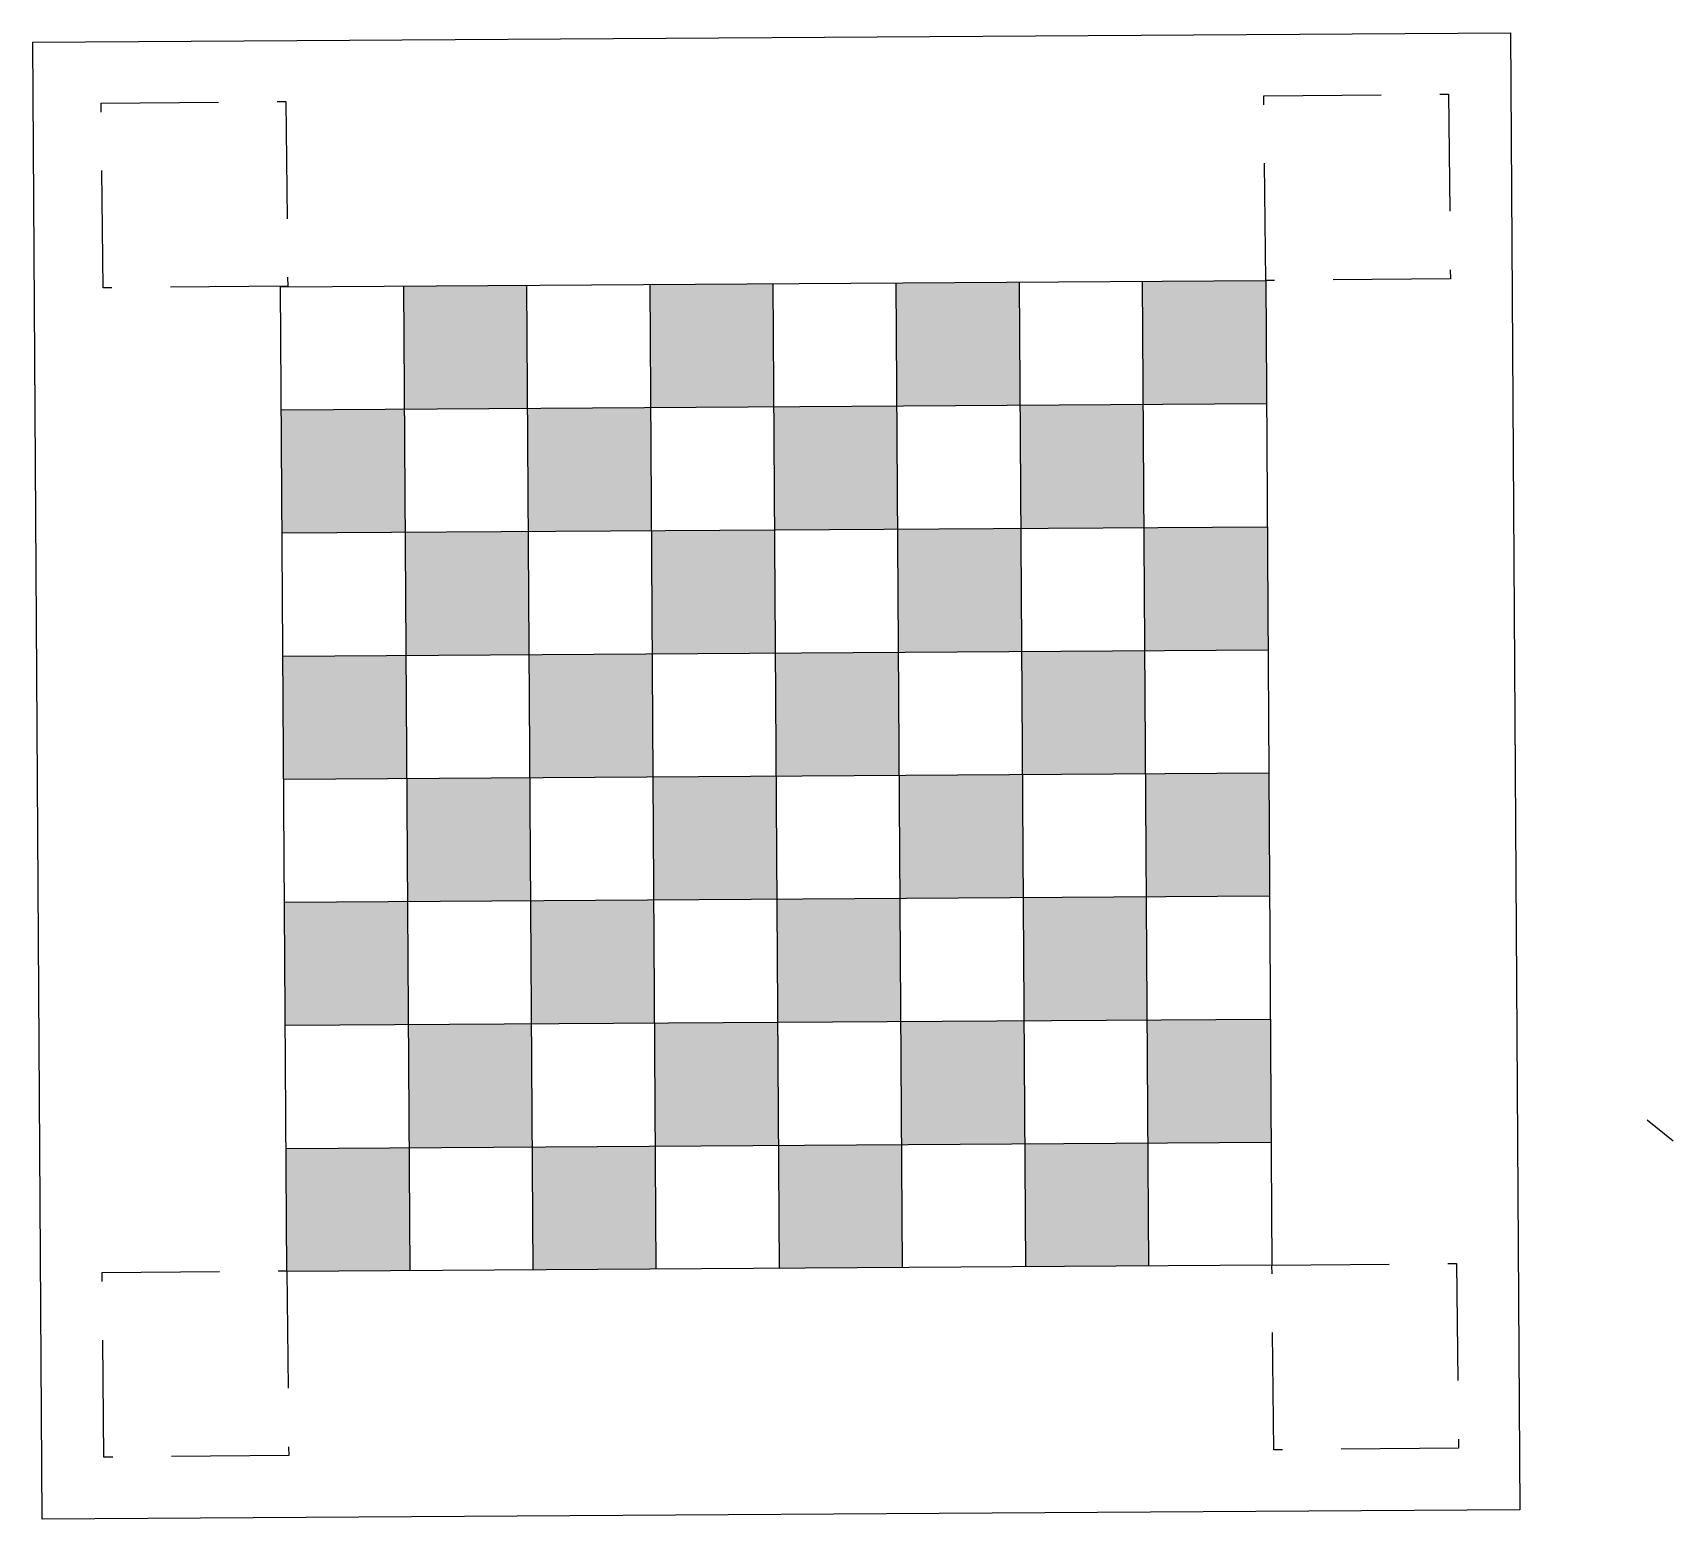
# Model space of a CAD drawing. Header units: millimetres. Extents: x 533.7 to 622.5, y 212.3 to 292.8.
import ezdxf

# ---------------------------------------------------------------- set-up
doc = ezdxf.new("R2010")
doc.units = ezdxf.units.MM
doc.linetypes.add('HIDDEN', pattern=[9.525, 6.35, -3.175])

msp = doc.modelspace()

# ---------------------------------------------------------------- hatches: boundary and pattern name
at = {"linetype": 'ByBlock'}
h = msp.add_hatch(color=256, dxfattribs=at)
h.paths.add_polyline_path([(554.1, 225.777), (547.434, 225.734), (547.392, 232.401), (554.058, 232.443)])
h.paths.add_polyline_path([(554.016, 239.109), (547.349, 239.067), (547.307, 245.733), (553.973, 245.776)])
h.paths.add_polyline_path([(553.931, 252.442), (547.265, 252.4), (547.222, 259.066), (553.889, 259.108)])
h.paths.add_polyline_path([(553.847, 265.775), (547.18, 265.732), (547.138, 272.399), (553.804, 272.441)])
h.paths.add_polyline_path([(560.471, 272.483), (553.804, 272.441), (553.762, 279.107), (560.428, 279.15)])
h.paths.add_polyline_path([(560.555, 259.151), (553.889, 259.108), (553.847, 265.775), (560.513, 265.817)])
h.paths.add_polyline_path([(560.64, 245.818), (553.973, 245.776), (553.931, 252.442), (560.597, 252.484)])
h.paths.add_polyline_path([(560.724, 232.485), (554.058, 232.443), (554.016, 239.109), (560.682, 239.152)])
h.paths.add_polyline_path([(567.433, 225.861), (560.767, 225.819), (560.724, 232.485), (567.391, 232.527)])
h.paths.add_polyline_path([(567.348, 239.194), (560.682, 239.152), (560.64, 245.818), (567.306, 245.86)])
h.paths.add_polyline_path([(567.264, 252.527), (560.597, 252.484), (560.555, 259.151), (567.222, 259.193)])
h.paths.add_polyline_path([(567.179, 265.859), (560.513, 265.817), (560.471, 272.483), (567.137, 272.526)])
h.paths.add_polyline_path([(573.803, 272.568), (567.137, 272.526), (567.095, 279.192), (573.761, 279.234)])
h.paths.add_polyline_path([(573.888, 259.235), (567.222, 259.193), (567.179, 265.859), (573.846, 265.902)])
h.paths.add_polyline_path([(573.972, 245.902), (567.306, 245.86), (567.264, 252.527), (573.93, 252.569)])
h.paths.add_polyline_path([(574.057, 232.57), (567.391, 232.527), (567.348, 239.194), (574.015, 239.236)])
h.paths.add_polyline_path([(580.766, 225.946), (574.099, 225.903), (574.057, 232.57), (580.723, 232.612)])
h.paths.add_polyline_path([(580.681, 239.278), (574.015, 239.236), (573.972, 245.902), (580.639, 245.945)])
h.paths.add_polyline_path([(580.597, 252.611), (573.93, 252.569), (573.888, 259.235), (580.554, 259.277)])
h.paths.add_polyline_path([(580.512, 265.944), (573.846, 265.902), (573.803, 272.568), (580.47, 272.61)])
h.paths.add_polyline_path([(587.136, 272.652), (580.47, 272.61), (580.427, 279.277), (587.094, 279.319)])
h.paths.add_polyline_path([(587.221, 259.32), (580.554, 259.277), (580.512, 265.944), (587.178, 265.986)])
h.paths.add_polyline_path([(587.305, 245.987), (580.639, 245.945), (580.597, 252.611), (587.263, 252.653)])
h.paths.add_polyline_path([(587.39, 232.654), (580.723, 232.612), (580.681, 239.278), (587.347, 239.321)])
h.paths.add_polyline_path([(594.098, 226.03), (587.432, 225.988), (587.39, 232.654), (594.056, 232.697)])
h.paths.add_polyline_path([(594.014, 239.363), (587.347, 239.321), (587.305, 245.987), (593.972, 246.029)])
h.paths.add_polyline_path([(593.929, 252.696), (587.263, 252.653), (587.221, 259.32), (593.887, 259.362)])
h.paths.add_polyline_path([(593.845, 266.028), (587.178, 265.986), (587.136, 272.652), (593.802, 272.695)])
h.paths.add_polyline_path([(600.469, 272.737), (593.802, 272.695), (593.76, 279.361), (600.427, 279.403)])
h.paths.add_polyline_path([(600.553, 259.404), (593.887, 259.362), (593.845, 266.028), (600.511, 266.071)])
h.paths.add_polyline_path([(600.638, 246.072), (593.972, 246.029), (593.929, 252.696), (600.596, 252.738)])
h.paths.add_polyline_path([(600.722, 232.739), (594.056, 232.697), (594.014, 239.363), (600.68, 239.405)])

# ---------------------------------------------------------------- linework, layer by layer
at = {"linetype": 'HIDDEN'}
for p, q in [((537.38, 289.004), (547.38, 289.102)), ((537.479, 279.004), (537.38, 289.004)), ((547.38, 289.102), (547.478, 279.102)), ((600.328, 289.403), (610.328, 289.501)), ((600.427, 279.403), (600.328, 289.403)), ((610.328, 289.501), (610.426, 279.502)), ((547.478, 279.102), (537.479, 279.004)), ((610.426, 279.502), (600.427, 279.403)), ((537.434, 225.671), (547.434, 225.769)), ((537.532, 215.671), (537.434, 225.671)), ((547.434, 225.769), (547.532, 215.77)), ((600.765, 226.072), (610.764, 226.171)), ((600.863, 216.073), (600.765, 226.072)), ((610.764, 226.171), (610.863, 216.171)), ((610.863, 216.171), (600.863, 216.073)), ((547.532, 215.77), (537.532, 215.671))]:
    msp.add_line(p, q, dxfattribs=at)
at = {"linetype": 'ByBlock'}
for p, q in [((554.1, 225.777), (553.762, 279.107)), ((560.767, 225.819), (560.428, 279.15)), ((567.433, 225.861), (567.095, 279.192)), ((574.099, 225.903), (573.761, 279.234)), ((580.766, 225.946), (580.427, 279.277)), ((587.432, 225.988), (587.094, 279.319)), ((594.098, 226.03), (593.76, 279.361)), ((547.138, 272.399), (600.469, 272.737)), ((547.18, 265.732), (600.511, 266.071)), ((547.222, 259.066), (600.553, 259.404)), ((547.265, 252.4), (600.596, 252.738)), ((547.307, 245.733), (600.638, 246.072)), ((547.349, 239.067), (600.68, 239.405)), ((547.392, 232.401), (600.722, 232.739))]:
    msp.add_line(p, q, dxfattribs=at)
msp.add_line((621.077, 233.947), (622.489, 232.804))
for points in [[(533.678, 292.313), (613.675, 292.821), (614.182, 212.824), (534.186, 212.317)], [(547.096, 279.065), (600.427, 279.403), (600.765, 226.072), (547.434, 225.734)]]:
    msp.add_lwpolyline(points, close=True, dxfattribs=at)

doc.saveas('drawing.dxf')
